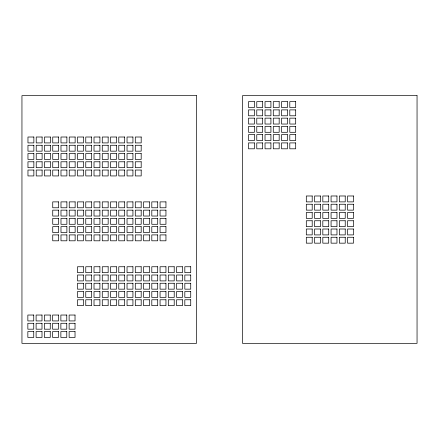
<?xml version="1.0" encoding="UTF-8"?>
<svg xmlns="http://www.w3.org/2000/svg" width="439" height="439" viewBox="0 0 439 439"><rect width="100%" height="100%" fill="white"/><g stroke="black" fill="none" stroke-linecap="round" stroke-linejoin="round"><path stroke-width="0.66" d="M196.502 95.664L21.95 95.664L21.95 343.336L196.502 343.336L196.502 95.664M417.05 95.664L242.498 95.664L242.498 343.336L417.05 343.336L417.05 95.664M254.411 101.634L248.512 101.634L248.512 107.528L254.411 107.528L254.411 101.634M262.665 101.634L256.771 101.634L256.771 107.528L262.665 107.528L262.665 101.634M270.923 101.634L265.024 101.634L265.024 107.528L270.923 107.528L270.923 101.634M279.177 101.634L273.283 101.634L273.283 107.528L279.177 107.528L279.177 101.634M287.435 101.634L281.536 101.634L281.536 107.528L287.435 107.528L287.435 101.634M295.688 101.634L289.795 101.634L289.795 107.528L295.688 107.528L295.688 101.634M254.411 109.887L248.512 109.887L248.512 115.786L254.411 115.786L254.411 109.887M262.665 109.887L256.771 109.887L256.771 115.786L262.665 115.786L262.665 109.887M270.923 109.887L265.024 109.887L265.024 115.786L270.923 115.786L270.923 109.887M279.177 109.887L273.283 109.887L273.283 115.786L279.177 115.786L279.177 109.887M287.435 109.887L281.536 109.887L281.536 115.786L287.435 115.786L287.435 109.887M295.688 109.887L289.795 109.887L289.795 115.786L295.688 115.786L295.688 109.887M254.411 118.146L248.512 118.146L248.512 124.039L254.411 124.039L254.411 118.146M262.665 118.146L256.771 118.146L256.771 124.039L262.665 124.039L262.665 118.146M270.923 118.146L265.024 118.146L265.024 124.039L270.923 124.039L270.923 118.146M279.177 118.146L273.283 118.146L273.283 124.039L279.177 124.039L279.177 118.146M287.435 118.146L281.536 118.146L281.536 124.039L287.435 124.039L287.435 118.146M295.688 118.146L289.795 118.146L289.795 124.039L295.688 124.039L295.688 118.146M254.411 126.399L248.512 126.399L248.512 132.298L254.411 132.298L254.411 126.399M262.665 126.399L256.771 126.399L256.771 132.298L262.665 132.298L262.665 126.399M270.923 126.399L265.024 126.399L265.024 132.298L270.923 132.298L270.923 126.399M279.177 126.399L273.283 126.399L273.283 132.298L279.177 132.298L279.177 126.399M287.435 126.399L281.536 126.399L281.536 132.298L287.435 132.298L287.435 126.399M295.688 126.399L289.795 126.399L289.795 132.298L295.688 132.298L295.688 126.399M254.411 134.652L248.512 134.652L248.512 140.551L254.411 140.551L254.411 134.652M262.665 134.652L256.771 134.652L256.771 140.551L262.665 140.551L262.665 134.652M270.923 134.652L265.024 134.652L265.024 140.551L270.923 140.551L270.923 134.652M279.177 134.652L273.283 134.652L273.283 140.551L279.177 140.551L279.177 134.652M287.435 134.652L281.536 134.652L281.536 140.551L287.435 140.551L287.435 134.652M295.688 134.652L289.795 134.652L289.795 140.551L295.688 140.551L295.688 134.652M33.863 137.012L27.964 137.012L27.964 142.911L33.863 142.911L33.863 137.012M42.117 137.012L36.223 137.012L36.223 142.911L42.117 142.911L42.117 137.012M50.375 137.012L44.476 137.012L44.476 142.911L50.375 142.911L50.375 137.012M58.628 137.012L52.735 137.012L52.735 142.911L58.628 142.911L58.628 137.012M66.887 137.012L60.988 137.012L60.988 142.911L66.887 142.911L66.887 137.012M75.14 137.012L69.247 137.012L69.247 142.911L75.14 142.911L75.14 137.012M83.399 137.012L77.5 137.012L77.5 142.911L83.399 142.911L83.399 137.012M91.652 137.012L85.759 137.012L85.759 142.911L91.652 142.911L91.652 137.012M99.911 137.012L94.012 137.012L94.012 142.911L99.911 142.911L99.911 137.012M108.164 137.012L102.271 137.012L102.271 142.911L108.164 142.911L108.164 137.012M116.423 137.012L110.524 137.012L110.524 142.911L116.423 142.911L116.423 137.012M124.676 137.012L118.777 137.012L118.777 142.911L124.676 142.911L124.676 137.012M132.935 137.012L127.036 137.012L127.036 142.911L132.935 142.911L132.935 137.012M141.188 137.012L135.289 137.012L135.289 142.911L141.188 142.911L141.188 137.012M254.411 142.911L248.512 142.911L248.512 148.81L254.411 148.81L254.411 142.911M262.665 142.911L256.771 142.911L256.771 148.81L262.665 148.81L262.665 142.911M270.923 142.911L265.024 142.911L265.024 148.81L270.923 148.81L270.923 142.911M279.177 142.911L273.283 142.911L273.283 148.81L279.177 148.81L279.177 142.911M287.435 142.911L281.536 142.911L281.536 148.81L287.435 148.81L287.435 142.911M295.688 142.911L289.795 142.911L289.795 148.81L295.688 148.81L295.688 142.911M33.863 145.271L27.964 145.271L27.964 151.164L33.863 151.164L33.863 145.271M42.117 145.271L36.223 145.271L36.223 151.164L42.117 151.164L42.117 145.271M50.375 145.271L44.476 145.271L44.476 151.164L50.375 151.164L50.375 145.271M58.628 145.271L52.735 145.271L52.735 151.164L58.628 151.164L58.628 145.271M66.887 145.271L60.988 145.271L60.988 151.164L66.887 151.164L66.887 145.271M75.14 145.271L69.247 145.271L69.247 151.164L75.14 151.164L75.14 145.271M83.399 145.271L77.5 145.271L77.5 151.164L83.399 151.164L83.399 145.271M91.652 145.271L85.759 145.271L85.759 151.164L91.652 151.164L91.652 145.271M99.911 145.271L94.012 145.271L94.012 151.164L99.911 151.164L99.911 145.271M108.164 145.271L102.271 145.271L102.271 151.164L108.164 151.164L108.164 145.271M116.423 145.271L110.524 145.271L110.524 151.164L116.423 151.164L116.423 145.271M124.676 145.271L118.777 145.271L118.777 151.164L124.676 151.164L124.676 145.271M132.935 145.271L127.036 145.271L127.036 151.164L132.935 151.164L132.935 145.271M141.188 145.271L135.289 145.271L135.289 151.164L141.188 151.164L141.188 145.271M33.863 153.524L27.964 153.524L27.964 159.423L33.863 159.423L33.863 153.524M42.117 153.524L36.223 153.524L36.223 159.423L42.117 159.423L42.117 153.524M50.375 153.524L44.476 153.524L44.476 159.423L50.375 159.423L50.375 153.524M58.628 153.524L52.735 153.524L52.735 159.423L58.628 159.423L58.628 153.524M66.887 153.524L60.988 153.524L60.988 159.423L66.887 159.423L66.887 153.524M75.14 153.524L69.247 153.524L69.247 159.423L75.14 159.423L75.14 153.524M83.399 153.524L77.5 153.524L77.5 159.423L83.399 159.423L83.399 153.524M91.652 153.524L85.759 153.524L85.759 159.423L91.652 159.423L91.652 153.524M99.911 153.524L94.012 153.524L94.012 159.423L99.911 159.423L99.911 153.524M108.164 153.524L102.271 153.524L102.271 159.423L108.164 159.423L108.164 153.524M116.423 153.524L110.524 153.524L110.524 159.423L116.423 159.423L116.423 153.524M124.676 153.524L118.777 153.524L118.777 159.423L124.676 159.423L124.676 153.524M132.935 153.524L127.036 153.524L127.036 159.423L132.935 159.423L132.935 153.524M141.188 153.524L135.289 153.524L135.289 159.423L141.188 159.423L141.188 153.524M33.863 161.782L27.964 161.782L27.964 167.676L33.863 167.676L33.863 161.782M42.117 161.782L36.223 161.782L36.223 167.676L42.117 167.676L42.117 161.782M50.375 161.782L44.476 161.782L44.476 167.676L50.375 167.676L50.375 161.782M58.628 161.782L52.735 161.782L52.735 167.676L58.628 167.676L58.628 161.782M66.887 161.782L60.988 161.782L60.988 167.676L66.887 167.676L66.887 161.782M75.14 161.782L69.247 161.782L69.247 167.676L75.14 167.676L75.14 161.782M83.399 161.782L77.5 161.782L77.5 167.676L83.399 167.676L83.399 161.782M91.652 161.782L85.759 161.782L85.759 167.676L91.652 167.676L91.652 161.782M99.911 161.782L94.012 161.782L94.012 167.676L99.911 167.676L99.911 161.782M108.164 161.782L102.271 161.782L102.271 167.676L108.164 167.676L108.164 161.782M116.423 161.782L110.524 161.782L110.524 167.676L116.423 167.676L116.423 161.782M124.676 161.782L118.777 161.782L118.777 167.676L124.676 167.676L124.676 161.782M132.935 161.782L127.036 161.782L127.036 167.676L132.935 167.676L132.935 161.782M141.188 161.782L135.289 161.782L135.289 167.676L141.188 167.676L141.188 161.782M33.863 170.036L27.964 170.036L27.964 175.935L33.863 175.935L33.863 170.036M42.117 170.036L36.223 170.036L36.223 175.935L42.117 175.935L42.117 170.036M50.375 170.036L44.476 170.036L44.476 175.935L50.375 175.935L50.375 170.036M58.628 170.036L52.735 170.036L52.735 175.935L58.628 175.935L58.628 170.036M66.887 170.036L60.988 170.036L60.988 175.935L66.887 175.935L66.887 170.036M75.14 170.036L69.247 170.036L69.247 175.935L75.14 175.935L75.14 170.036M83.399 170.036L77.5 170.036L77.5 175.935L83.399 175.935L83.399 170.036M91.652 170.036L85.759 170.036L85.759 175.935L91.652 175.935L91.652 170.036M99.911 170.036L94.012 170.036L94.012 175.935L99.911 175.935L99.911 170.036M108.164 170.036L102.271 170.036L102.271 175.935L108.164 175.935L108.164 170.036M116.423 170.036L110.524 170.036L110.524 175.935L116.423 175.935L116.423 170.036M124.676 170.036L118.777 170.036L118.777 175.935L124.676 175.935L124.676 170.036M132.935 170.036L127.036 170.036L127.036 175.935L132.935 175.935L132.935 170.036M141.188 170.036L135.289 170.036L135.289 175.935L141.188 175.935L141.188 170.036M312.2 195.986L306.307 195.986L306.307 201.88L312.2 201.88L312.2 195.986M320.459 195.986L314.56 195.986L314.56 201.88L320.459 201.88L320.459 195.986M328.712 195.986L322.819 195.986L322.819 201.88L328.712 201.88L328.712 195.986M336.971 195.986L331.072 195.986L331.072 201.88L336.971 201.88L336.971 195.986M345.224 195.986L339.331 195.986L339.331 201.88L345.224 201.88L345.224 195.986M353.483 195.986L347.584 195.986L347.584 201.88L353.483 201.88L353.483 195.986M58.628 201.88L52.735 201.88L52.735 207.779L58.628 207.779L58.628 201.88M66.887 201.88L60.988 201.88L60.988 207.779L66.887 207.779L66.887 201.88M75.14 201.88L69.247 201.88L69.247 207.779L75.14 207.779L75.14 201.88M83.399 201.88L77.5 201.88L77.5 207.779L83.399 207.779L83.399 201.88M91.652 201.88L85.759 201.88L85.759 207.779L91.652 207.779L91.652 201.88M99.911 201.88L94.012 201.88L94.012 207.779L99.911 207.779L99.911 201.88M108.164 201.88L102.271 201.88L102.271 207.779L108.164 207.779L108.164 201.88M116.423 201.88L110.524 201.88L110.524 207.779L116.423 207.779L116.423 201.88M124.676 201.88L118.777 201.88L118.777 207.779L124.676 207.779L124.676 201.88M132.935 201.88L127.036 201.88L127.036 207.779L132.935 207.779L132.935 201.88M141.188 201.88L135.289 201.88L135.289 207.779L141.188 207.779L141.188 201.88M149.447 201.88L143.548 201.88L143.548 207.779L149.447 207.779L149.447 201.88M157.7 201.88L151.801 201.88L151.801 207.779L157.7 207.779L157.7 201.88M165.953 201.88L160.059 201.88L160.059 207.779L165.953 207.779L165.953 201.88M312.2 204.239L306.307 204.239L306.307 210.138L312.2 210.138L312.2 204.239M320.459 204.239L314.56 204.239L314.56 210.138L320.459 210.138L320.459 204.239M328.712 204.239L322.819 204.239L322.819 210.138L328.712 210.138L328.712 204.239M336.971 204.239L331.072 204.239L331.072 210.138L336.971 210.138L336.971 204.239M345.224 204.239L339.331 204.239L339.331 210.138L345.224 210.138L345.224 204.239M353.483 204.239L347.584 204.239L347.584 210.138L353.483 210.138L353.483 204.239M58.628 210.138L52.735 210.138L52.735 216.032L58.628 216.032L58.628 210.138M66.887 210.138L60.988 210.138L60.988 216.032L66.887 216.032L66.887 210.138M75.14 210.138L69.247 210.138L69.247 216.032L75.14 216.032L75.14 210.138M83.399 210.138L77.5 210.138L77.5 216.032L83.399 216.032L83.399 210.138M91.652 210.138L85.759 210.138L85.759 216.032L91.652 216.032L91.652 210.138M99.911 210.138L94.012 210.138L94.012 216.032L99.911 216.032L99.911 210.138M108.164 210.138L102.271 210.138L102.271 216.032L108.164 216.032L108.164 210.138M116.423 210.138L110.524 210.138L110.524 216.032L116.423 216.032L116.423 210.138M124.676 210.138L118.777 210.138L118.777 216.032L124.676 216.032L124.676 210.138M132.935 210.138L127.036 210.138L127.036 216.032L132.935 216.032L132.935 210.138M141.188 210.138L135.289 210.138L135.289 216.032L141.188 216.032L141.188 210.138M149.447 210.138L143.548 210.138L143.548 216.032L149.447 216.032L149.447 210.138M157.7 210.138L151.801 210.138L151.801 216.032L157.7 216.032L157.7 210.138M165.953 210.138L160.059 210.138L160.059 216.032L165.953 216.032L165.953 210.138M312.2 212.498L306.307 212.498L306.307 218.392L312.2 218.392L312.2 212.498M320.459 212.498L314.56 212.498L314.56 218.392L320.459 218.392L320.459 212.498M328.712 212.498L322.819 212.498L322.819 218.392L328.712 218.392L328.712 212.498M336.971 212.498L331.072 212.498L331.072 218.392L336.971 218.392L336.971 212.498M345.224 212.498L339.331 212.498L339.331 218.392L345.224 218.392L345.224 212.498M353.483 212.498L347.584 212.498L347.584 218.392L353.483 218.392L353.483 212.498M58.628 218.392L52.735 218.392L52.735 224.291L58.628 224.291L58.628 218.392M66.887 218.392L60.988 218.392L60.988 224.291L66.887 224.291L66.887 218.392M75.14 218.392L69.247 218.392L69.247 224.291L75.14 224.291L75.14 218.392M83.399 218.392L77.5 218.392L77.5 224.291L83.399 224.291L83.399 218.392M91.652 218.392L85.759 218.392L85.759 224.291L91.652 224.291L91.652 218.392M99.911 218.392L94.012 218.392L94.012 224.291L99.911 224.291L99.911 218.392M108.164 218.392L102.271 218.392L102.271 224.291L108.164 224.291L108.164 218.392M116.423 218.392L110.524 218.392L110.524 224.291L116.423 224.291L116.423 218.392M124.676 218.392L118.777 218.392L118.777 224.291L124.676 224.291L124.676 218.392M132.935 218.392L127.036 218.392L127.036 224.291L132.935 224.291L132.935 218.392M141.188 218.392L135.289 218.392L135.289 224.291L141.188 224.291L141.188 218.392M149.447 218.392L143.548 218.392L143.548 224.291L149.447 224.291L149.447 218.392M157.7 218.392L151.801 218.392L151.801 224.291L157.7 224.291L157.7 218.392M165.953 218.392L160.059 218.392L160.059 224.291L165.953 224.291L165.953 218.392M312.2 220.751L306.307 220.751L306.307 226.65L312.2 226.65L312.2 220.751M320.459 220.751L314.56 220.751L314.56 226.65L320.459 226.65L320.459 220.751M328.712 220.751L322.819 220.751L322.819 226.65L328.712 226.65L328.712 220.751M336.971 220.751L331.072 220.751L331.072 226.65L336.971 226.65L336.971 220.751M345.224 220.751L339.331 220.751L339.331 226.65L345.224 226.65L345.224 220.751M353.483 220.751L347.584 220.751L347.584 226.65L353.483 226.65L353.483 220.751M58.628 226.65L52.735 226.65L52.735 232.544L58.628 232.544L58.628 226.65M66.887 226.65L60.988 226.65L60.988 232.544L66.887 232.544L66.887 226.65M75.14 226.65L69.247 226.65L69.247 232.544L75.14 232.544L75.14 226.65M83.399 226.65L77.5 226.65L77.5 232.544L83.399 232.544L83.399 226.65M91.652 226.65L85.759 226.65L85.759 232.544L91.652 232.544L91.652 226.65M99.911 226.65L94.012 226.65L94.012 232.544L99.911 232.544L99.911 226.65M108.164 226.65L102.271 226.65L102.271 232.544L108.164 232.544L108.164 226.65M116.423 226.65L110.524 226.65L110.524 232.544L116.423 232.544L116.423 226.65M124.676 226.65L118.777 226.65L118.777 232.544L124.676 232.544L124.676 226.65M132.935 226.65L127.036 226.65L127.036 232.544L132.935 232.544L132.935 226.65M141.188 226.65L135.289 226.65L135.289 232.544L141.188 232.544L141.188 226.65M149.447 226.65L143.548 226.65L143.548 232.544L149.447 232.544L149.447 226.65M157.7 226.65L151.801 226.65L151.801 232.544L157.7 232.544L157.7 226.65M165.953 226.65L160.059 226.65L160.059 232.544L165.953 232.544L165.953 226.65M312.2 229.01L306.307 229.01L306.307 234.903L312.2 234.903L312.2 229.01M320.459 229.01L314.56 229.01L314.56 234.903L320.459 234.903L320.459 229.01M328.712 229.01L322.819 229.01L322.819 234.903L328.712 234.903L328.712 229.01M336.971 229.01L331.072 229.01L331.072 234.903L336.971 234.903L336.971 229.01M345.224 229.01L339.331 229.01L339.331 234.903L345.224 234.903L345.224 229.01M353.483 229.01L347.584 229.01L347.584 234.903L353.483 234.903L353.483 229.01M58.628 234.903L52.735 234.903L52.735 240.802L58.628 240.802L58.628 234.903M66.887 234.903L60.988 234.903L60.988 240.802L66.887 240.802L66.887 234.903M75.14 234.903L69.247 234.903L69.247 240.802L75.14 240.802L75.14 234.903M83.399 234.903L77.5 234.903L77.5 240.802L83.399 240.802L83.399 234.903M91.652 234.903L85.759 234.903L85.759 240.802L91.652 240.802L91.652 234.903M99.911 234.903L94.012 234.903L94.012 240.802L99.911 240.802L99.911 234.903M108.164 234.903L102.271 234.903L102.271 240.802L108.164 240.802L108.164 234.903M116.423 234.903L110.524 234.903L110.524 240.802L116.423 240.802L116.423 234.903M124.676 234.903L118.777 234.903L118.777 240.802L124.676 240.802L124.676 234.903M132.935 234.903L127.036 234.903L127.036 240.802L132.935 240.802L132.935 234.903M141.188 234.903L135.289 234.903L135.289 240.802L141.188 240.802L141.188 234.903M149.447 234.903L143.548 234.903L143.548 240.802L149.447 240.802L149.447 234.903M157.7 234.903L151.801 234.903L151.801 240.802L157.7 240.802L157.7 234.903M165.953 234.903L160.059 234.903L160.059 240.802L165.953 240.802L165.953 234.903M312.2 237.263L306.307 237.263L306.307 243.162L312.2 243.162L312.2 237.263M320.459 237.263L314.56 237.263L314.56 243.162L320.459 243.162L320.459 237.263M328.712 237.263L322.819 237.263L322.819 243.162L328.712 243.162L328.712 237.263M336.971 237.263L331.072 237.263L331.072 243.162L336.971 243.162L336.971 237.263M345.224 237.263L339.331 237.263L339.331 243.162L345.224 243.162L345.224 237.263M353.483 237.263L347.584 237.263L347.584 243.162L353.483 243.162L353.483 237.263M83.399 266.747L77.5 266.747L77.5 272.646L83.399 272.646L83.399 266.747M91.652 266.747L85.759 266.747L85.759 272.646L91.652 272.646L91.652 266.747M99.911 266.747L94.012 266.747L94.012 272.646L99.911 272.646L99.911 266.747M108.164 266.747L102.271 266.747L102.271 272.646L108.164 272.646L108.164 266.747M116.423 266.747L110.524 266.747L110.524 272.646L116.423 272.646L116.423 266.747M124.676 266.747L118.777 266.747L118.777 272.646L124.676 272.646L124.676 266.747M132.935 266.747L127.036 266.747L127.036 272.646L132.935 272.646L132.935 266.747M141.188 266.747L135.289 266.747L135.289 272.646L141.188 272.646L141.188 266.747M149.447 266.747L143.548 266.747L143.548 272.646L149.447 272.646L149.447 266.747M157.7 266.747L151.801 266.747L151.801 272.646L157.7 272.646L157.7 266.747M165.953 266.747L160.059 266.747L160.059 272.646L165.953 272.646L165.953 266.747M174.212 266.747L168.313 266.747L168.313 272.646L174.212 272.646L174.212 266.747M182.465 266.747L176.571 266.747L176.571 272.646L182.465 272.646L182.465 266.747M190.724 266.747L184.824 266.747L184.824 272.646L190.724 272.646L190.724 266.747M83.399 275.006L77.5 275.006L77.5 280.9L83.399 280.9L83.399 275.006M91.652 275.006L85.759 275.006L85.759 280.9L91.652 280.9L91.652 275.006M99.911 275.006L94.012 275.006L94.012 280.9L99.911 280.9L99.911 275.006M108.164 275.006L102.271 275.006L102.271 280.9L108.164 280.9L108.164 275.006M116.423 275.006L110.524 275.006L110.524 280.9L116.423 280.9L116.423 275.006M124.676 275.006L118.777 275.006L118.777 280.9L124.676 280.9L124.676 275.006M132.935 275.006L127.036 275.006L127.036 280.9L132.935 280.9L132.935 275.006M141.188 275.006L135.289 275.006L135.289 280.9L141.188 280.9L141.188 275.006M149.447 275.006L143.548 275.006L143.548 280.9L149.447 280.9L149.447 275.006M157.7 275.006L151.801 275.006L151.801 280.9L157.7 280.9L157.7 275.006M165.953 275.006L160.059 275.006L160.059 280.9L165.953 280.9L165.953 275.006M174.212 275.006L168.313 275.006L168.313 280.9L174.212 280.9L174.212 275.006M182.465 275.006L176.571 275.006L176.571 280.9L182.465 280.9L182.465 275.006M190.724 275.006L184.824 275.006L184.824 280.9L190.724 280.9L190.724 275.006M83.399 283.259L77.5 283.259L77.5 289.158L83.399 289.158L83.399 283.259M91.652 283.259L85.759 283.259L85.759 289.158L91.652 289.158L91.652 283.259M99.911 283.259L94.012 283.259L94.012 289.158L99.911 289.158L99.911 283.259M108.164 283.259L102.271 283.259L102.271 289.158L108.164 289.158L108.164 283.259M116.423 283.259L110.524 283.259L110.524 289.158L116.423 289.158L116.423 283.259M124.676 283.259L118.777 283.259L118.777 289.158L124.676 289.158L124.676 283.259M132.935 283.259L127.036 283.259L127.036 289.158L132.935 289.158L132.935 283.259M141.188 283.259L135.289 283.259L135.289 289.158L141.188 289.158L141.188 283.259M149.447 283.259L143.548 283.259L143.548 289.158L149.447 289.158L149.447 283.259M157.7 283.259L151.801 283.259L151.801 289.158L157.7 289.158L157.7 283.259M165.953 283.259L160.059 283.259L160.059 289.158L165.953 289.158L165.953 283.259M174.212 283.259L168.313 283.259L168.313 289.158L174.212 289.158L174.212 283.259M182.465 283.259L176.571 283.259L176.571 289.158L182.465 289.158L182.465 283.259M190.724 283.259L184.824 283.259L184.824 289.158L190.724 289.158L190.724 283.259M83.399 291.518L77.5 291.518L77.5 297.412L83.399 297.412L83.399 291.518M91.652 291.518L85.759 291.518L85.759 297.412L91.652 297.412L91.652 291.518M99.911 291.518L94.012 291.518L94.012 297.412L99.911 297.412L99.911 291.518M108.164 291.518L102.271 291.518L102.271 297.412L108.164 297.412L108.164 291.518M116.423 291.518L110.524 291.518L110.524 297.412L116.423 297.412L116.423 291.518M124.676 291.518L118.777 291.518L118.777 297.412L124.676 297.412L124.676 291.518M132.935 291.518L127.036 291.518L127.036 297.412L132.935 297.412L132.935 291.518M141.188 291.518L135.289 291.518L135.289 297.412L141.188 297.412L141.188 291.518M149.447 291.518L143.548 291.518L143.548 297.412L149.447 297.412L149.447 291.518M157.7 291.518L151.801 291.518L151.801 297.412L157.7 297.412L157.7 291.518M165.953 291.518L160.059 291.518L160.059 297.412L165.953 297.412L165.953 291.518M174.212 291.518L168.313 291.518L168.313 297.412L174.212 297.412L174.212 291.518M182.465 291.518L176.571 291.518L176.571 297.412L182.465 297.412L182.465 291.518M190.724 291.518L184.824 291.518L184.824 297.412L190.724 297.412L190.724 291.518M83.399 299.771L77.5 299.771L77.5 305.67L83.399 305.67L83.399 299.771M91.652 299.771L85.759 299.771L85.759 305.67L91.652 305.67L91.652 299.771M99.911 299.771L94.012 299.771L94.012 305.67L99.911 305.67L99.911 299.771M108.164 299.771L102.271 299.771L102.271 305.67L108.164 305.67L108.164 299.771M116.423 299.771L110.524 299.771L110.524 305.67L116.423 305.67L116.423 299.771M124.676 299.771L118.777 299.771L118.777 305.67L124.676 305.67L124.676 299.771M132.935 299.771L127.036 299.771L127.036 305.67L132.935 305.67L132.935 299.771M141.188 299.771L135.289 299.771L135.289 305.67L141.188 305.67L141.188 299.771M149.447 299.771L143.548 299.771L143.548 305.67L149.447 305.67L149.447 299.771M157.7 299.771L151.801 299.771L151.801 305.67L157.7 305.67L157.7 299.771M165.953 299.771L160.059 299.771L160.059 305.67L165.953 305.67L165.953 299.771M174.212 299.771L168.313 299.771L168.313 305.67L174.212 305.67L174.212 299.771M182.465 299.771L176.571 299.771L176.571 305.67L182.465 305.67L182.465 299.771M190.724 299.771L184.824 299.771L184.824 305.67L190.724 305.67L190.724 299.771M33.743 315.032L27.849 315.032L27.849 320.931L33.743 320.931L33.743 315.032M42.001 315.032L36.102 315.032L36.102 320.931L42.001 320.931L42.001 315.032M50.255 315.032L44.361 315.032L44.361 320.931L50.255 320.931L50.255 315.032M58.513 315.032L52.614 315.032L52.614 320.931L58.513 320.931L58.513 315.032M66.766 315.032L60.873 315.032L60.873 320.931L66.766 320.931L66.766 315.032M75.025 315.032L69.126 315.032L69.126 320.931L75.025 320.931L75.025 315.032M33.743 323.285L27.849 323.285L27.849 329.184L33.743 329.184L33.743 323.285M42.001 323.285L36.102 323.285L36.102 329.184L42.001 329.184L42.001 323.285M50.255 323.285L44.361 323.285L44.361 329.184L50.255 329.184L50.255 323.285M58.513 323.285L52.614 323.285L52.614 329.184L58.513 329.184L58.513 323.285M66.766 323.285L60.873 323.285L60.873 329.184L66.766 329.184L66.766 323.285M75.025 323.285L69.126 323.285L69.126 329.184L75.025 329.184L75.025 323.285M33.743 331.544L27.849 331.544L27.849 337.443L33.743 337.443L33.743 331.544M42.001 331.544L36.102 331.544L36.102 337.443L42.001 337.443L42.001 331.544M50.255 331.544L44.361 331.544L44.361 337.443L50.255 337.443L50.255 331.544M58.513 331.544L52.614 331.544L52.614 337.443L58.513 337.443L58.513 331.544M66.766 331.544L60.873 331.544L60.873 337.443L66.766 337.443L66.766 331.544M75.025 331.544L69.126 331.544L69.126 337.443L75.025 337.443L75.025 331.544"/></g></svg>
